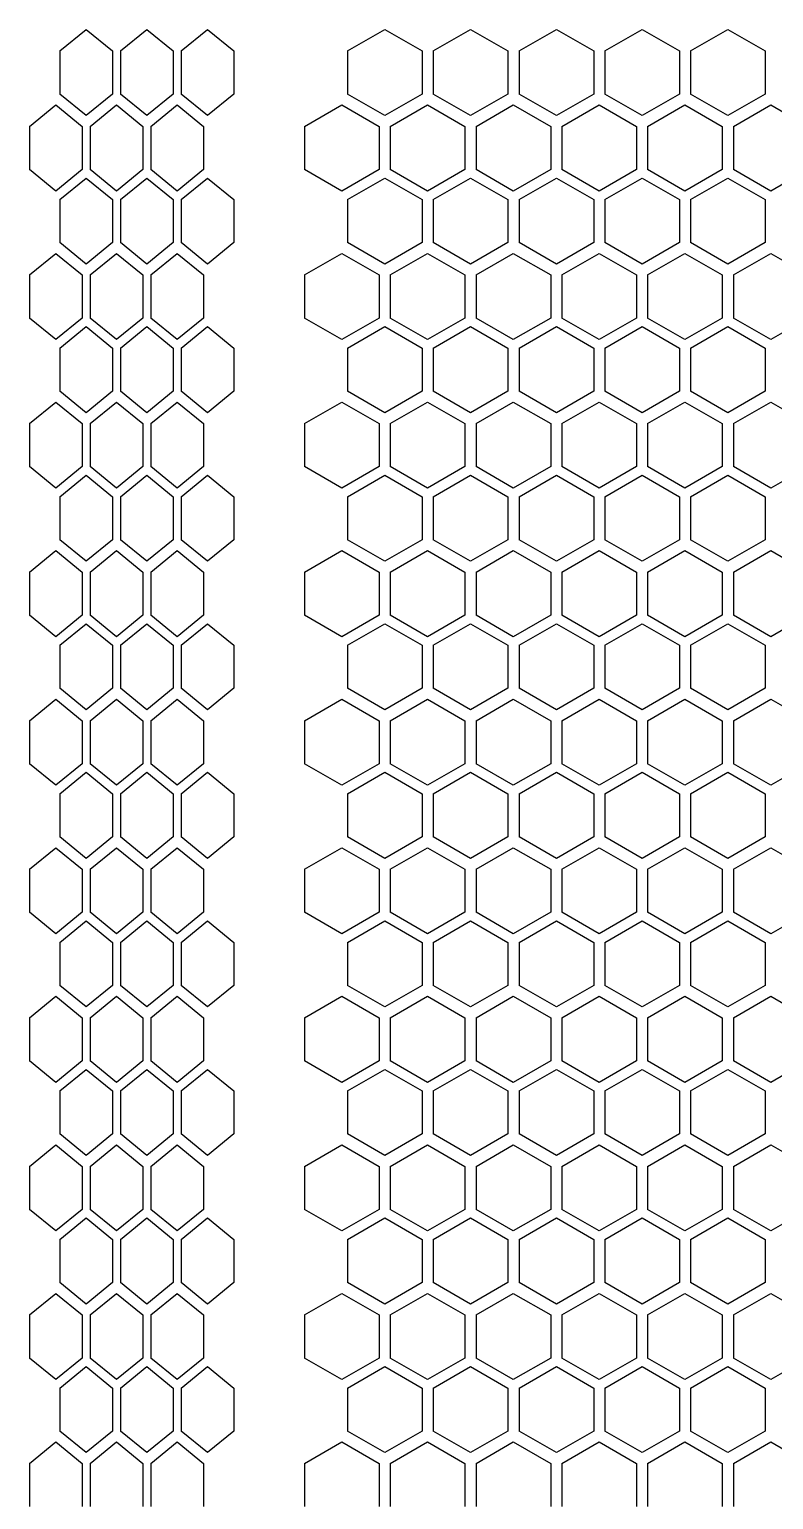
# Model space of a CAD drawing. Header units: millimetres. Extents: x 55614 to 110757, y -66981 to -47484.
# Drawn here: x 64541.9 to 64621.8, y -50370 to -50212.4 of the extents above; entities that cross this region are included whole.
import ezdxf

# ---------------------------------------------------------------- set-up
doc = ezdxf.new("R2010")
doc.units = ezdxf.units.MM
doc.layers.add('4215-0412-2_0', color=7, linetype='Continuous')
doc.layers.add('THICK', color=7, linetype='Continuous', lineweight=0)

# ---------------------------------------------------------------- blocks, each defined once
blk = doc.blocks.new('2-1725')
at = {"layer": '4215-0412-2_0', "color": 7, "linetype": 'Continuous'}
for p, q in [((-16541.55, -71640.78), (-16538.72, -71638.47)), ((-16538.72, -71638.47), (-16535.89, -71640.78)), ((-16535.04, -71640.78), (-16532.22, -71638.47)), ((-16532.22, -71638.47), (-16529.39, -71640.78)), ((-16528.54, -71640.78), (-16525.71, -71638.47)), ((-16525.71, -71638.47), (-16522.88, -71640.78)), ((-16510.7, -71640.78), (-16506.7, -71638.47)), ((-16506.7, -71638.47), (-16502.7, -71640.78)), ((-16501.5, -71640.78), (-16497.5, -71638.47)), ((-16497.5, -71638.47), (-16493.5, -71640.78)), ((-16492.3, -71640.78), (-16488.3, -71638.47)), ((-16488.3, -71638.47), (-16484.3, -71640.78)), ((-16483.1, -71640.78), (-16479.1, -71638.47)), ((-16479.1, -71638.47), (-16475.1, -71640.78)), ((-16473.9, -71640.78), (-16469.9, -71638.47)), ((-16469.9, -71638.47), (-16465.9, -71640.78)), ((-16541.55, -71640.78), (-16541.55, -71645.4)), ((-16535.89, -71640.78), (-16535.89, -71645.4)), ((-16535.04, -71640.78), (-16535.04, -71645.4)), ((-16529.39, -71640.78), (-16529.39, -71645.4)), ((-16528.54, -71640.78), (-16528.54, -71645.4)), ((-16522.88, -71640.78), (-16522.88, -71645.4)), ((-16510.7, -71640.78), (-16510.7, -71645.4)), ((-16502.7, -71640.78), (-16502.7, -71645.4)), ((-16501.5, -71640.78), (-16501.5, -71645.4)), ((-16493.5, -71640.78), (-16493.5, -71645.4)), ((-16492.3, -71640.78), (-16492.3, -71645.4)), ((-16484.3, -71640.78), (-16484.3, -71645.4)), ((-16483.1, -71640.78), (-16483.1, -71645.4)), ((-16475.1, -71640.78), (-16475.1, -71645.4)), ((-16473.9, -71640.78), (-16473.9, -71645.4)), ((-16465.9, -71640.78), (-16465.9, -71645.4)), ((-16538.72, -71647.71), (-16541.55, -71645.4)), ((-16535.89, -71645.4), (-16538.72, -71647.71)), ((-16532.22, -71647.71), (-16535.04, -71645.4)), ((-16529.39, -71645.4), (-16532.22, -71647.71)), ((-16525.71, -71647.71), (-16528.54, -71645.4)), ((-16522.88, -71645.4), (-16525.71, -71647.71)), ((-16506.7, -71647.71), (-16510.7, -71645.4)), ((-16502.7, -71645.4), (-16506.7, -71647.71)), ((-16497.5, -71647.71), (-16501.5, -71645.4)), ((-16493.5, -71645.4), (-16497.5, -71647.71)), ((-16488.3, -71647.71), (-16492.3, -71645.4)), ((-16484.3, -71645.4), (-16488.3, -71647.71)), ((-16479.1, -71647.71), (-16483.1, -71645.4)), ((-16475.1, -71645.4), (-16479.1, -71647.71)), ((-16469.9, -71647.71), (-16473.9, -71645.4)), ((-16465.9, -71645.4), (-16469.9, -71647.71)), ((-16544.82, -71648.87), (-16541.99, -71646.56)), ((-16541.99, -71646.56), (-16539.16, -71648.87)), ((-16538.31, -71648.87), (-16535.48, -71646.56)), ((-16535.48, -71646.56), (-16532.65, -71648.87)), ((-16531.81, -71648.87), (-16528.98, -71646.56)), ((-16528.98, -71646.56), (-16526.15, -71648.87)), ((-16515.32, -71648.87), (-16511.32, -71646.56)), ((-16511.32, -71646.56), (-16507.31, -71648.87)), ((-16506.12, -71648.87), (-16502.12, -71646.56)), ((-16502.12, -71646.56), (-16498.11, -71648.87)), ((-16496.92, -71648.87), (-16492.92, -71646.56)), ((-16492.92, -71646.56), (-16488.91, -71648.87)), ((-16487.72, -71648.87), (-16483.72, -71646.56)), ((-16483.72, -71646.56), (-16479.71, -71648.87)), ((-16478.52, -71648.87), (-16474.52, -71646.56)), ((-16474.52, -71646.56), (-16470.51, -71648.87)), ((-16469.32, -71648.87), (-16465.32, -71646.56)), ((-16465.32, -71646.56), (-16461.31, -71648.87)), ((-16544.82, -71648.87), (-16544.82, -71653.49)), ((-16539.16, -71648.87), (-16539.16, -71653.49)), ((-16538.31, -71648.87), (-16538.31, -71653.49)), ((-16532.65, -71648.87), (-16532.65, -71653.49)), ((-16531.81, -71648.87), (-16531.81, -71653.49)), ((-16526.15, -71648.87), (-16526.15, -71653.49)), ((-16515.32, -71648.87), (-16515.32, -71653.49)), ((-16507.31, -71648.87), (-16507.31, -71653.49)), ((-16506.12, -71648.87), (-16506.12, -71653.49)), ((-16498.11, -71648.87), (-16498.11, -71653.49)), ((-16496.92, -71648.87), (-16496.92, -71653.49)), ((-16488.91, -71648.87), (-16488.91, -71653.49)), ((-16487.72, -71648.87), (-16487.72, -71653.49)), ((-16479.71, -71648.87), (-16479.71, -71653.49)), ((-16478.52, -71648.87), (-16478.52, -71653.49)), ((-16470.51, -71648.87), (-16470.51, -71653.49)), ((-16469.32, -71648.87), (-16469.32, -71653.49)), ((-16541.99, -71655.8), (-16544.82, -71653.49)), ((-16539.16, -71653.49), (-16541.99, -71655.8)), ((-16535.48, -71655.8), (-16538.31, -71653.49)), ((-16532.65, -71653.49), (-16535.48, -71655.8)), ((-16528.98, -71655.8), (-16531.81, -71653.49)), ((-16526.15, -71653.49), (-16528.98, -71655.8)), ((-16511.32, -71655.8), (-16515.32, -71653.49)), ((-16507.31, -71653.49), (-16511.32, -71655.8)), ((-16502.12, -71655.8), (-16506.12, -71653.49)), ((-16498.11, -71653.49), (-16502.12, -71655.8)), ((-16492.92, -71655.8), (-16496.92, -71653.49)), ((-16488.91, -71653.49), (-16492.92, -71655.8)), ((-16483.72, -71655.8), (-16487.72, -71653.49)), ((-16479.71, -71653.49), (-16483.72, -71655.8)), ((-16474.52, -71655.8), (-16478.52, -71653.49)), ((-16470.51, -71653.49), (-16474.52, -71655.8)), ((-16465.32, -71655.8), (-16469.32, -71653.49)), ((-16461.31, -71653.49), (-16465.32, -71655.8)), ((-16541.55, -71656.71), (-16538.72, -71654.4)), ((-16538.72, -71654.4), (-16535.89, -71656.71)), ((-16535.04, -71656.71), (-16532.22, -71654.4)), ((-16532.22, -71654.4), (-16529.39, -71656.71)), ((-16528.54, -71656.71), (-16525.71, -71654.4)), ((-16525.71, -71654.4), (-16522.88, -71656.71)), ((-16510.7, -71656.71), (-16506.7, -71654.4)), ((-16506.7, -71654.4), (-16502.7, -71656.71)), ((-16501.5, -71656.71), (-16497.5, -71654.4)), ((-16497.5, -71654.4), (-16493.5, -71656.71)), ((-16492.3, -71656.71), (-16488.3, -71654.4)), ((-16488.3, -71654.4), (-16484.3, -71656.71)), ((-16483.1, -71656.71), (-16479.1, -71654.4)), ((-16479.1, -71654.4), (-16475.1, -71656.71)), ((-16473.9, -71656.71), (-16469.9, -71654.4)), ((-16469.9, -71654.4), (-16465.9, -71656.71)), ((-16541.55, -71656.71), (-16541.55, -71661.33)), ((-16535.89, -71656.71), (-16535.89, -71661.33)), ((-16535.04, -71656.71), (-16535.04, -71661.33)), ((-16529.39, -71656.71), (-16529.39, -71661.33)), ((-16528.54, -71656.71), (-16528.54, -71661.33)), ((-16522.88, -71656.71), (-16522.88, -71661.33)), ((-16510.7, -71656.71), (-16510.7, -71661.33)), ((-16502.7, -71656.71), (-16502.7, -71661.33)), ((-16501.5, -71656.71), (-16501.5, -71661.33)), ((-16493.5, -71656.71), (-16493.5, -71661.33)), ((-16492.3, -71656.71), (-16492.3, -71661.33)), ((-16484.3, -71656.71), (-16484.3, -71661.33)), ((-16483.1, -71656.71), (-16483.1, -71661.33)), ((-16475.1, -71656.71), (-16475.1, -71661.33)), ((-16473.9, -71656.71), (-16473.9, -71661.33)), ((-16465.9, -71656.71), (-16465.9, -71661.33)), ((-16538.72, -71663.64), (-16541.55, -71661.33)), ((-16535.89, -71661.33), (-16538.72, -71663.64)), ((-16532.22, -71663.64), (-16535.04, -71661.33)), ((-16529.39, -71661.33), (-16532.22, -71663.64)), ((-16525.71, -71663.64), (-16528.54, -71661.33)), ((-16522.88, -71661.33), (-16525.71, -71663.64)), ((-16506.7, -71663.64), (-16510.7, -71661.33)), ((-16502.7, -71661.33), (-16506.7, -71663.64)), ((-16497.5, -71663.64), (-16501.5, -71661.33)), ((-16493.5, -71661.33), (-16497.5, -71663.64)), ((-16488.3, -71663.64), (-16492.3, -71661.33)), ((-16484.3, -71661.33), (-16488.3, -71663.64)), ((-16479.1, -71663.64), (-16483.1, -71661.33)), ((-16475.1, -71661.33), (-16479.1, -71663.64)), ((-16469.9, -71663.64), (-16473.9, -71661.33)), ((-16465.9, -71661.33), (-16469.9, -71663.64)), ((-16544.82, -71664.8), (-16541.99, -71662.49)), ((-16541.99, -71662.49), (-16539.16, -71664.8)), ((-16538.31, -71664.8), (-16535.48, -71662.49)), ((-16535.48, -71662.49), (-16532.65, -71664.8)), ((-16531.81, -71664.8), (-16528.98, -71662.49)), ((-16528.98, -71662.49), (-16526.15, -71664.8)), ((-16515.32, -71664.8), (-16511.32, -71662.49)), ((-16511.32, -71662.49), (-16507.31, -71664.8)), ((-16506.12, -71664.8), (-16502.12, -71662.49)), ((-16502.12, -71662.49), (-16498.11, -71664.8)), ((-16496.92, -71664.8), (-16492.92, -71662.49)), ((-16492.92, -71662.49), (-16488.91, -71664.8)), ((-16487.72, -71664.8), (-16483.72, -71662.49)), ((-16483.72, -71662.49), (-16479.71, -71664.8)), ((-16478.52, -71664.8), (-16474.52, -71662.49)), ((-16474.52, -71662.49), (-16470.51, -71664.8)), ((-16469.32, -71664.8), (-16465.32, -71662.49)), ((-16465.32, -71662.49), (-16461.31, -71664.8)), ((-16544.82, -71664.8), (-16544.82, -71669.42)), ((-16539.16, -71664.8), (-16539.16, -71669.42)), ((-16538.31, -71664.8), (-16538.31, -71669.42)), ((-16532.65, -71664.8), (-16532.65, -71669.42)), ((-16531.81, -71664.8), (-16531.81, -71669.42)), ((-16526.15, -71664.8), (-16526.15, -71669.42)), ((-16515.32, -71664.8), (-16515.32, -71669.42)), ((-16507.31, -71664.8), (-16507.31, -71669.42)), ((-16506.12, -71664.8), (-16506.12, -71669.42)), ((-16498.11, -71664.8), (-16498.11, -71669.42)), ((-16496.92, -71664.8), (-16496.92, -71669.42)), ((-16488.91, -71664.8), (-16488.91, -71669.42)), ((-16487.72, -71664.8), (-16487.72, -71669.42)), ((-16479.71, -71664.8), (-16479.71, -71669.42)), ((-16478.52, -71664.8), (-16478.52, -71669.42)), ((-16470.51, -71664.8), (-16470.51, -71669.42)), ((-16469.32, -71664.8), (-16469.32, -71669.42)), ((-16541.99, -71671.73), (-16544.82, -71669.42)), ((-16539.16, -71669.42), (-16541.99, -71671.73)), ((-16535.48, -71671.73), (-16538.31, -71669.42)), ((-16532.65, -71669.42), (-16535.48, -71671.73)), ((-16528.98, -71671.73), (-16531.81, -71669.42)), ((-16526.15, -71669.42), (-16528.98, -71671.73)), ((-16511.32, -71671.73), (-16515.32, -71669.42)), ((-16507.31, -71669.42), (-16511.32, -71671.73)), ((-16502.12, -71671.73), (-16506.12, -71669.42)), ((-16498.11, -71669.42), (-16502.12, -71671.73)), ((-16492.92, -71671.73), (-16496.92, -71669.42)), ((-16488.91, -71669.42), (-16492.92, -71671.73)), ((-16483.72, -71671.73), (-16487.72, -71669.42)), ((-16479.71, -71669.42), (-16483.72, -71671.73)), ((-16474.52, -71671.73), (-16478.52, -71669.42)), ((-16470.51, -71669.42), (-16474.52, -71671.73)), ((-16465.32, -71671.73), (-16469.32, -71669.42)), ((-16461.31, -71669.42), (-16465.32, -71671.73)), ((-16541.55, -71672.64), (-16538.72, -71670.33)), ((-16538.72, -71670.33), (-16535.89, -71672.64)), ((-16535.04, -71672.64), (-16532.22, -71670.33)), ((-16532.22, -71670.33), (-16529.39, -71672.64)), ((-16528.54, -71672.64), (-16525.71, -71670.33)), ((-16525.71, -71670.33), (-16522.88, -71672.64)), ((-16510.7, -71672.64), (-16506.7, -71670.33)), ((-16506.7, -71670.33), (-16502.7, -71672.64)), ((-16501.5, -71672.64), (-16497.5, -71670.33)), ((-16497.5, -71670.33), (-16493.5, -71672.64)), ((-16492.3, -71672.64), (-16488.3, -71670.33)), ((-16488.3, -71670.33), (-16484.3, -71672.64)), ((-16483.1, -71672.64), (-16479.1, -71670.33)), ((-16479.1, -71670.33), (-16475.1, -71672.64)), ((-16473.9, -71672.64), (-16469.9, -71670.33)), ((-16469.9, -71670.33), (-16465.9, -71672.64)), ((-16541.55, -71672.64), (-16541.55, -71677.26)), ((-16535.89, -71672.64), (-16535.89, -71677.26)), ((-16535.04, -71672.64), (-16535.04, -71677.26)), ((-16529.39, -71672.64), (-16529.39, -71677.26)), ((-16528.54, -71672.64), (-16528.54, -71677.26)), ((-16522.88, -71672.64), (-16522.88, -71677.26)), ((-16510.7, -71672.64), (-16510.7, -71677.26)), ((-16502.7, -71672.64), (-16502.7, -71677.26)), ((-16501.5, -71672.64), (-16501.5, -71677.26)), ((-16493.5, -71672.64), (-16493.5, -71677.26)), ((-16492.3, -71672.64), (-16492.3, -71677.26)), ((-16484.3, -71672.64), (-16484.3, -71677.26)), ((-16483.1, -71672.64), (-16483.1, -71677.26)), ((-16475.1, -71672.64), (-16475.1, -71677.26)), ((-16473.9, -71672.64), (-16473.9, -71677.26)), ((-16465.9, -71672.64), (-16465.9, -71677.26)), ((-16538.72, -71679.57), (-16541.55, -71677.26)), ((-16535.89, -71677.26), (-16538.72, -71679.57)), ((-16532.22, -71679.57), (-16535.04, -71677.26)), ((-16529.39, -71677.26), (-16532.22, -71679.57)), ((-16525.71, -71679.57), (-16528.54, -71677.26)), ((-16522.88, -71677.26), (-16525.71, -71679.57)), ((-16506.7, -71679.57), (-16510.7, -71677.26)), ((-16502.7, -71677.26), (-16506.7, -71679.57)), ((-16497.5, -71679.57), (-16501.5, -71677.26)), ((-16493.5, -71677.26), (-16497.5, -71679.57)), ((-16488.3, -71679.57), (-16492.3, -71677.26)), ((-16484.3, -71677.26), (-16488.3, -71679.57)), ((-16479.1, -71679.57), (-16483.1, -71677.26)), ((-16475.1, -71677.26), (-16479.1, -71679.57)), ((-16469.9, -71679.57), (-16473.9, -71677.26)), ((-16465.9, -71677.26), (-16469.9, -71679.57)), ((-16544.82, -71680.73), (-16541.99, -71678.42)), ((-16541.99, -71678.42), (-16539.16, -71680.73)), ((-16538.31, -71680.73), (-16535.48, -71678.42)), ((-16535.48, -71678.42), (-16532.65, -71680.73)), ((-16531.81, -71680.73), (-16528.98, -71678.42)), ((-16528.98, -71678.42), (-16526.15, -71680.73)), ((-16515.32, -71680.73), (-16511.32, -71678.42)), ((-16511.32, -71678.42), (-16507.31, -71680.73)), ((-16506.12, -71680.73), (-16502.12, -71678.42)), ((-16502.12, -71678.42), (-16498.11, -71680.73)), ((-16496.92, -71680.73), (-16492.92, -71678.42)), ((-16492.92, -71678.42), (-16488.91, -71680.73)), ((-16487.72, -71680.73), (-16483.72, -71678.42)), ((-16483.72, -71678.42), (-16479.71, -71680.73)), ((-16478.52, -71680.73), (-16474.52, -71678.42)), ((-16474.52, -71678.42), (-16470.51, -71680.73)), ((-16469.32, -71680.73), (-16465.32, -71678.42)), ((-16465.32, -71678.42), (-16461.31, -71680.73)), ((-16544.82, -71680.73), (-16544.82, -71685.35)), ((-16539.16, -71680.73), (-16539.16, -71685.35)), ((-16538.31, -71680.73), (-16538.31, -71685.35)), ((-16532.65, -71680.73), (-16532.65, -71685.35)), ((-16531.81, -71680.73), (-16531.81, -71685.35)), ((-16526.15, -71680.73), (-16526.15, -71685.35)), ((-16515.32, -71680.73), (-16515.32, -71685.35)), ((-16507.31, -71680.73), (-16507.31, -71685.35)), ((-16506.12, -71680.73), (-16506.12, -71685.35)), ((-16498.11, -71680.73), (-16498.11, -71685.35)), ((-16496.92, -71680.73), (-16496.92, -71685.35)), ((-16488.91, -71680.73), (-16488.91, -71685.35)), ((-16487.72, -71680.73), (-16487.72, -71685.35)), ((-16479.71, -71680.73), (-16479.71, -71685.35)), ((-16478.52, -71680.73), (-16478.52, -71685.35)), ((-16470.51, -71680.73), (-16470.51, -71685.35)), ((-16469.32, -71680.73), (-16469.32, -71685.35)), ((-16541.99, -71687.66), (-16544.82, -71685.35)), ((-16539.16, -71685.35), (-16541.99, -71687.66)), ((-16535.48, -71687.66), (-16538.31, -71685.35)), ((-16532.65, -71685.35), (-16535.48, -71687.66)), ((-16528.98, -71687.66), (-16531.81, -71685.35)), ((-16526.15, -71685.35), (-16528.98, -71687.66)), ((-16511.32, -71687.66), (-16515.32, -71685.35)), ((-16507.31, -71685.35), (-16511.32, -71687.66)), ((-16502.12, -71687.66), (-16506.12, -71685.35)), ((-16498.11, -71685.35), (-16502.12, -71687.66)), ((-16492.92, -71687.66), (-16496.92, -71685.35)), ((-16488.91, -71685.35), (-16492.92, -71687.66)), ((-16483.72, -71687.66), (-16487.72, -71685.35)), ((-16479.71, -71685.35), (-16483.72, -71687.66)), ((-16474.52, -71687.66), (-16478.52, -71685.35)), ((-16470.51, -71685.35), (-16474.52, -71687.66)), ((-16465.32, -71687.66), (-16469.32, -71685.35)), ((-16461.31, -71685.35), (-16465.32, -71687.66)), ((-16541.55, -71688.57), (-16538.72, -71686.26)), ((-16538.72, -71686.26), (-16535.89, -71688.57)), ((-16535.04, -71688.57), (-16532.22, -71686.26)), ((-16532.22, -71686.26), (-16529.39, -71688.57)), ((-16528.54, -71688.57), (-16525.71, -71686.26)), ((-16525.71, -71686.26), (-16522.88, -71688.57)), ((-16510.7, -71688.57), (-16506.7, -71686.26)), ((-16506.7, -71686.26), (-16502.7, -71688.57)), ((-16501.5, -71688.57), (-16497.5, -71686.26)), ((-16497.5, -71686.26), (-16493.5, -71688.57)), ((-16492.3, -71688.57), (-16488.3, -71686.26)), ((-16488.3, -71686.26), (-16484.3, -71688.57)), ((-16483.1, -71688.57), (-16479.1, -71686.26)), ((-16479.1, -71686.26), (-16475.1, -71688.57)), ((-16473.9, -71688.57), (-16469.9, -71686.26)), ((-16469.9, -71686.26), (-16465.9, -71688.57)), ((-16541.55, -71688.57), (-16541.55, -71693.19)), ((-16535.89, -71688.57), (-16535.89, -71693.19)), ((-16535.04, -71688.57), (-16535.04, -71693.19)), ((-16529.39, -71688.57), (-16529.39, -71693.19)), ((-16528.54, -71688.57), (-16528.54, -71693.19)), ((-16522.88, -71688.57), (-16522.88, -71693.19)), ((-16510.7, -71688.57), (-16510.7, -71693.19)), ((-16502.7, -71688.57), (-16502.7, -71693.19)), ((-16501.5, -71688.57), (-16501.5, -71693.19)), ((-16493.5, -71688.57), (-16493.5, -71693.19)), ((-16492.3, -71688.57), (-16492.3, -71693.19)), ((-16484.3, -71688.57), (-16484.3, -71693.19)), ((-16483.1, -71688.57), (-16483.1, -71693.19)), ((-16475.1, -71688.57), (-16475.1, -71693.19)), ((-16473.9, -71688.57), (-16473.9, -71693.19)), ((-16465.9, -71688.57), (-16465.9, -71693.19)), ((-16538.72, -71695.5), (-16541.55, -71693.19)), ((-16535.89, -71693.19), (-16538.72, -71695.5)), ((-16532.22, -71695.5), (-16535.04, -71693.19)), ((-16529.39, -71693.19), (-16532.22, -71695.5)), ((-16525.71, -71695.5), (-16528.54, -71693.19)), ((-16522.88, -71693.19), (-16525.71, -71695.5)), ((-16506.7, -71695.5), (-16510.7, -71693.19)), ((-16502.7, -71693.19), (-16506.7, -71695.5)), ((-16497.5, -71695.5), (-16501.5, -71693.19)), ((-16493.5, -71693.19), (-16497.5, -71695.5)), ((-16488.3, -71695.5), (-16492.3, -71693.19)), ((-16484.3, -71693.19), (-16488.3, -71695.5)), ((-16479.1, -71695.5), (-16483.1, -71693.19)), ((-16475.1, -71693.19), (-16479.1, -71695.5)), ((-16469.9, -71695.5), (-16473.9, -71693.19)), ((-16465.9, -71693.19), (-16469.9, -71695.5)), ((-16544.82, -71696.66), (-16541.99, -71694.35)), ((-16541.99, -71694.35), (-16539.16, -71696.66)), ((-16538.31, -71696.66), (-16535.48, -71694.35)), ((-16535.48, -71694.35), (-16532.65, -71696.66)), ((-16531.81, -71696.66), (-16528.98, -71694.35)), ((-16528.98, -71694.35), (-16526.15, -71696.66)), ((-16515.32, -71696.66), (-16511.32, -71694.35)), ((-16511.32, -71694.35), (-16507.31, -71696.66)), ((-16506.12, -71696.66), (-16502.12, -71694.35)), ((-16502.12, -71694.35), (-16498.11, -71696.66)), ((-16496.92, -71696.66), (-16492.92, -71694.35)), ((-16492.92, -71694.35), (-16488.91, -71696.66)), ((-16487.72, -71696.66), (-16483.72, -71694.35)), ((-16483.72, -71694.35), (-16479.71, -71696.66)), ((-16478.52, -71696.66), (-16474.52, -71694.35)), ((-16474.52, -71694.35), (-16470.51, -71696.66)), ((-16469.32, -71696.66), (-16465.32, -71694.35)), ((-16465.32, -71694.35), (-16461.31, -71696.66)), ((-16544.82, -71696.66), (-16544.82, -71701.28)), ((-16539.16, -71696.66), (-16539.16, -71701.28)), ((-16538.31, -71696.66), (-16538.31, -71701.28)), ((-16532.65, -71696.66), (-16532.65, -71701.28)), ((-16531.81, -71696.66), (-16531.81, -71701.28)), ((-16526.15, -71696.66), (-16526.15, -71701.28)), ((-16515.32, -71696.66), (-16515.32, -71701.28)), ((-16507.31, -71696.66), (-16507.31, -71701.28)), ((-16506.12, -71696.66), (-16506.12, -71701.28)), ((-16498.11, -71696.66), (-16498.11, -71701.28)), ((-16496.92, -71696.66), (-16496.92, -71701.28)), ((-16488.91, -71696.66), (-16488.91, -71701.28)), ((-16487.72, -71696.66), (-16487.72, -71701.28)), ((-16479.71, -71696.66), (-16479.71, -71701.28)), ((-16478.52, -71696.66), (-16478.52, -71701.28)), ((-16470.51, -71696.66), (-16470.51, -71701.28)), ((-16469.32, -71696.66), (-16469.32, -71701.28)), ((-16541.99, -71703.59), (-16544.82, -71701.28)), ((-16539.16, -71701.28), (-16541.99, -71703.59)), ((-16541.55, -71704.5), (-16538.72, -71702.19)), ((-16538.72, -71702.19), (-16535.89, -71704.5)), ((-16535.48, -71703.59), (-16538.31, -71701.28)), ((-16532.65, -71701.28), (-16535.48, -71703.59)), ((-16535.04, -71704.5), (-16532.22, -71702.19)), ((-16532.22, -71702.19), (-16529.39, -71704.5)), ((-16528.98, -71703.59), (-16531.81, -71701.28)), ((-16526.15, -71701.28), (-16528.98, -71703.59)), ((-16528.54, -71704.5), (-16525.71, -71702.19)), ((-16525.71, -71702.19), (-16522.88, -71704.5)), ((-16511.32, -71703.59), (-16515.32, -71701.28)), ((-16507.31, -71701.28), (-16511.32, -71703.59)), ((-16510.7, -71704.5), (-16506.7, -71702.19)), ((-16506.7, -71702.19), (-16502.7, -71704.5)), ((-16502.12, -71703.59), (-16506.12, -71701.28)), ((-16498.11, -71701.28), (-16502.12, -71703.59)), ((-16501.5, -71704.5), (-16497.5, -71702.19)), ((-16497.5, -71702.19), (-16493.5, -71704.5)), ((-16492.92, -71703.59), (-16496.92, -71701.28)), ((-16488.91, -71701.28), (-16492.92, -71703.59)), ((-16492.3, -71704.5), (-16488.3, -71702.19)), ((-16488.3, -71702.19), (-16484.3, -71704.5)), ((-16483.72, -71703.59), (-16487.72, -71701.28)), ((-16479.71, -71701.28), (-16483.72, -71703.59)), ((-16483.1, -71704.5), (-16479.1, -71702.19)), ((-16479.1, -71702.19), (-16475.1, -71704.5)), ((-16474.52, -71703.59), (-16478.52, -71701.28)), ((-16470.51, -71701.28), (-16474.52, -71703.59)), ((-16473.9, -71704.5), (-16469.9, -71702.19)), ((-16469.9, -71702.19), (-16465.9, -71704.5)), ((-16465.32, -71703.59), (-16469.32, -71701.28)), ((-16461.31, -71701.28), (-16465.32, -71703.59)), ((-16541.55, -71704.5), (-16541.55, -71709.12)), ((-16535.89, -71704.5), (-16535.89, -71709.12)), ((-16535.04, -71704.5), (-16535.04, -71709.12)), ((-16529.39, -71704.5), (-16529.39, -71709.12)), ((-16528.54, -71704.5), (-16528.54, -71709.12)), ((-16522.88, -71704.5), (-16522.88, -71709.12)), ((-16510.7, -71704.5), (-16510.7, -71709.12)), ((-16502.7, -71704.5), (-16502.7, -71709.12)), ((-16501.5, -71704.5), (-16501.5, -71709.12)), ((-16493.5, -71704.5), (-16493.5, -71709.12)), ((-16492.3, -71704.5), (-16492.3, -71709.12)), ((-16484.3, -71704.5), (-16484.3, -71709.12)), ((-16483.1, -71704.5), (-16483.1, -71709.12)), ((-16475.1, -71704.5), (-16475.1, -71709.12)), ((-16473.9, -71704.5), (-16473.9, -71709.12)), ((-16465.9, -71704.5), (-16465.9, -71709.12)), ((-16538.72, -71711.43), (-16541.55, -71709.12)), ((-16535.89, -71709.12), (-16538.72, -71711.43)), ((-16532.22, -71711.43), (-16535.04, -71709.12)), ((-16529.39, -71709.12), (-16532.22, -71711.43)), ((-16525.71, -71711.43), (-16528.54, -71709.12)), ((-16522.88, -71709.12), (-16525.71, -71711.43)), ((-16506.7, -71711.43), (-16510.7, -71709.12)), ((-16502.7, -71709.12), (-16506.7, -71711.43)), ((-16497.5, -71711.43), (-16501.5, -71709.12)), ((-16493.5, -71709.12), (-16497.5, -71711.43)), ((-16488.3, -71711.43), (-16492.3, -71709.12)), ((-16484.3, -71709.12), (-16488.3, -71711.43)), ((-16479.1, -71711.43), (-16483.1, -71709.12)), ((-16475.1, -71709.12), (-16479.1, -71711.43)), ((-16469.9, -71711.43), (-16473.9, -71709.12)), ((-16465.9, -71709.12), (-16469.9, -71711.43)), ((-16544.82, -71712.59), (-16541.99, -71710.28)), ((-16541.99, -71710.28), (-16539.16, -71712.59)), ((-16538.31, -71712.59), (-16535.48, -71710.28)), ((-16535.48, -71710.28), (-16532.65, -71712.59)), ((-16531.81, -71712.59), (-16528.98, -71710.28)), ((-16528.98, -71710.28), (-16526.15, -71712.59)), ((-16515.32, -71712.59), (-16511.32, -71710.28)), ((-16511.32, -71710.28), (-16507.31, -71712.59)), ((-16506.12, -71712.59), (-16502.12, -71710.28)), ((-16502.12, -71710.28), (-16498.11, -71712.59)), ((-16496.92, -71712.59), (-16492.92, -71710.28)), ((-16492.92, -71710.28), (-16488.91, -71712.59)), ((-16487.72, -71712.59), (-16483.72, -71710.28)), ((-16483.72, -71710.28), (-16479.71, -71712.59)), ((-16478.52, -71712.59), (-16474.52, -71710.28)), ((-16474.52, -71710.28), (-16470.51, -71712.59)), ((-16469.32, -71712.59), (-16465.32, -71710.28)), ((-16465.32, -71710.28), (-16461.31, -71712.59)), ((-16544.82, -71712.59), (-16544.82, -71717.21)), ((-16539.16, -71712.59), (-16539.16, -71717.21)), ((-16538.31, -71712.59), (-16538.31, -71717.21)), ((-16532.65, -71712.59), (-16532.65, -71717.21)), ((-16531.81, -71712.59), (-16531.81, -71717.21)), ((-16526.15, -71712.59), (-16526.15, -71717.21)), ((-16515.32, -71712.59), (-16515.32, -71717.21)), ((-16507.31, -71712.59), (-16507.31, -71717.21)), ((-16506.12, -71712.59), (-16506.12, -71717.21)), ((-16498.11, -71712.59), (-16498.11, -71717.21)), ((-16496.92, -71712.59), (-16496.92, -71717.21)), ((-16488.91, -71712.59), (-16488.91, -71717.21)), ((-16487.72, -71712.59), (-16487.72, -71717.21)), ((-16479.71, -71712.59), (-16479.71, -71717.21)), ((-16478.52, -71712.59), (-16478.52, -71717.21)), ((-16470.51, -71712.59), (-16470.51, -71717.21)), ((-16469.32, -71712.59), (-16469.32, -71717.21)), ((-16541.99, -71719.52), (-16544.82, -71717.21)), ((-16539.16, -71717.21), (-16541.99, -71719.52)), ((-16541.55, -71720.43), (-16538.72, -71718.12)), ((-16538.72, -71718.12), (-16535.89, -71720.43)), ((-16535.48, -71719.52), (-16538.31, -71717.21)), ((-16532.65, -71717.21), (-16535.48, -71719.52)), ((-16535.04, -71720.43), (-16532.22, -71718.12)), ((-16532.22, -71718.12), (-16529.39, -71720.43)), ((-16528.98, -71719.52), (-16531.81, -71717.21)), ((-16526.15, -71717.21), (-16528.98, -71719.52)), ((-16528.54, -71720.43), (-16525.71, -71718.12)), ((-16525.71, -71718.12), (-16522.88, -71720.43)), ((-16511.32, -71719.52), (-16515.32, -71717.21)), ((-16507.31, -71717.21), (-16511.32, -71719.52)), ((-16510.7, -71720.43), (-16506.7, -71718.12)), ((-16506.7, -71718.12), (-16502.7, -71720.43)), ((-16502.12, -71719.52), (-16506.12, -71717.21)), ((-16498.11, -71717.21), (-16502.12, -71719.52)), ((-16501.5, -71720.43), (-16497.5, -71718.12)), ((-16497.5, -71718.12), (-16493.5, -71720.43)), ((-16492.92, -71719.52), (-16496.92, -71717.21)), ((-16488.91, -71717.21), (-16492.92, -71719.52)), ((-16492.3, -71720.43), (-16488.3, -71718.12)), ((-16488.3, -71718.12), (-16484.3, -71720.43)), ((-16483.72, -71719.52), (-16487.72, -71717.21)), ((-16479.71, -71717.21), (-16483.72, -71719.52)), ((-16483.1, -71720.43), (-16479.1, -71718.12)), ((-16479.1, -71718.12), (-16475.1, -71720.43)), ((-16474.52, -71719.52), (-16478.52, -71717.21)), ((-16470.51, -71717.21), (-16474.52, -71719.52)), ((-16473.9, -71720.43), (-16469.9, -71718.12)), ((-16469.9, -71718.12), (-16465.9, -71720.43)), ((-16465.32, -71719.52), (-16469.32, -71717.21)), ((-16461.31, -71717.21), (-16465.32, -71719.52)), ((-16541.55, -71720.43), (-16541.55, -71725.05)), ((-16535.89, -71720.43), (-16535.89, -71725.05)), ((-16535.04, -71720.43), (-16535.04, -71725.05)), ((-16529.39, -71720.43), (-16529.39, -71725.05)), ((-16528.54, -71720.43), (-16528.54, -71725.05)), ((-16522.88, -71720.43), (-16522.88, -71725.05)), ((-16510.7, -71720.43), (-16510.7, -71725.05)), ((-16502.7, -71720.43), (-16502.7, -71725.05)), ((-16501.5, -71720.43), (-16501.5, -71725.05)), ((-16493.5, -71720.43), (-16493.5, -71725.05)), ((-16492.3, -71720.43), (-16492.3, -71725.05)), ((-16484.3, -71720.43), (-16484.3, -71725.05)), ((-16483.1, -71720.43), (-16483.1, -71725.05)), ((-16475.1, -71720.43), (-16475.1, -71725.05)), ((-16473.9, -71720.43), (-16473.9, -71725.05)), ((-16465.9, -71720.43), (-16465.9, -71725.05)), ((-16544.82, -71728.52), (-16541.99, -71726.21)), ((-16541.99, -71726.21), (-16539.16, -71728.52)), ((-16538.72, -71727.36), (-16541.55, -71725.05)), ((-16535.89, -71725.05), (-16538.72, -71727.36)), ((-16538.31, -71728.52), (-16535.48, -71726.21)), ((-16535.48, -71726.21), (-16532.65, -71728.52)), ((-16532.22, -71727.36), (-16535.04, -71725.05)), ((-16529.39, -71725.05), (-16532.22, -71727.36)), ((-16531.81, -71728.52), (-16528.98, -71726.21)), ((-16528.98, -71726.21), (-16526.15, -71728.52)), ((-16525.71, -71727.36), (-16528.54, -71725.05)), ((-16522.88, -71725.05), (-16525.71, -71727.36)), ((-16515.32, -71728.52), (-16511.32, -71726.21)), ((-16511.32, -71726.21), (-16507.31, -71728.52)), ((-16506.7, -71727.36), (-16510.7, -71725.05)), ((-16502.7, -71725.05), (-16506.7, -71727.36)), ((-16506.12, -71728.52), (-16502.12, -71726.21)), ((-16502.12, -71726.21), (-16498.11, -71728.52)), ((-16497.5, -71727.36), (-16501.5, -71725.05)), ((-16493.5, -71725.05), (-16497.5, -71727.36)), ((-16496.92, -71728.52), (-16492.92, -71726.21)), ((-16492.92, -71726.21), (-16488.91, -71728.52)), ((-16488.3, -71727.36), (-16492.3, -71725.05)), ((-16484.3, -71725.05), (-16488.3, -71727.36)), ((-16487.72, -71728.52), (-16483.72, -71726.21)), ((-16483.72, -71726.21), (-16479.71, -71728.52)), ((-16479.1, -71727.36), (-16483.1, -71725.05)), ((-16475.1, -71725.05), (-16479.1, -71727.36)), ((-16478.52, -71728.52), (-16474.52, -71726.21)), ((-16474.52, -71726.21), (-16470.51, -71728.52)), ((-16469.9, -71727.36), (-16473.9, -71725.05)), ((-16465.9, -71725.05), (-16469.9, -71727.36)), ((-16469.32, -71728.52), (-16465.32, -71726.21)), ((-16465.32, -71726.21), (-16461.31, -71728.52)), ((-16544.82, -71728.52), (-16544.82, -71733.14)), ((-16539.16, -71728.52), (-16539.16, -71733.14)), ((-16538.31, -71728.52), (-16538.31, -71733.14)), ((-16532.65, -71728.52), (-16532.65, -71733.14)), ((-16531.81, -71728.52), (-16531.81, -71733.14)), ((-16526.15, -71728.52), (-16526.15, -71733.14)), ((-16515.32, -71728.52), (-16515.32, -71733.14)), ((-16507.31, -71728.52), (-16507.31, -71733.14)), ((-16506.12, -71728.52), (-16506.12, -71733.14)), ((-16498.11, -71728.52), (-16498.11, -71733.14)), ((-16496.92, -71728.52), (-16496.92, -71733.14)), ((-16488.91, -71728.52), (-16488.91, -71733.14)), ((-16487.72, -71728.52), (-16487.72, -71733.14)), ((-16479.71, -71728.52), (-16479.71, -71733.14)), ((-16478.52, -71728.52), (-16478.52, -71733.14)), ((-16470.51, -71728.52), (-16470.51, -71733.14)), ((-16469.32, -71728.52), (-16469.32, -71733.14)), ((-16541.99, -71735.45), (-16544.82, -71733.14)), ((-16539.16, -71733.14), (-16541.99, -71735.45)), ((-16541.55, -71736.36), (-16538.72, -71734.05)), ((-16538.72, -71734.05), (-16535.89, -71736.36)), ((-16535.48, -71735.45), (-16538.31, -71733.14)), ((-16532.65, -71733.14), (-16535.48, -71735.45)), ((-16535.04, -71736.36), (-16532.22, -71734.05)), ((-16532.22, -71734.05), (-16529.39, -71736.36)), ((-16528.98, -71735.45), (-16531.81, -71733.14)), ((-16526.15, -71733.14), (-16528.98, -71735.45)), ((-16528.54, -71736.36), (-16525.71, -71734.05)), ((-16525.71, -71734.05), (-16522.88, -71736.36)), ((-16511.32, -71735.45), (-16515.32, -71733.14)), ((-16507.31, -71733.14), (-16511.32, -71735.45)), ((-16510.7, -71736.36), (-16506.7, -71734.05)), ((-16506.7, -71734.05), (-16502.7, -71736.36)), ((-16502.12, -71735.45), (-16506.12, -71733.14)), ((-16498.11, -71733.14), (-16502.12, -71735.45)), ((-16501.5, -71736.36), (-16497.5, -71734.05)), ((-16497.5, -71734.05), (-16493.5, -71736.36)), ((-16492.92, -71735.45), (-16496.92, -71733.14)), ((-16488.91, -71733.14), (-16492.92, -71735.45)), ((-16492.3, -71736.36), (-16488.3, -71734.05)), ((-16488.3, -71734.05), (-16484.3, -71736.36)), ((-16483.72, -71735.45), (-16487.72, -71733.14)), ((-16479.71, -71733.14), (-16483.72, -71735.45)), ((-16483.1, -71736.36), (-16479.1, -71734.05)), ((-16479.1, -71734.05), (-16475.1, -71736.36)), ((-16474.52, -71735.45), (-16478.52, -71733.14)), ((-16470.51, -71733.14), (-16474.52, -71735.45)), ((-16473.9, -71736.36), (-16469.9, -71734.05)), ((-16469.9, -71734.05), (-16465.9, -71736.36)), ((-16465.32, -71735.45), (-16469.32, -71733.14)), ((-16461.31, -71733.14), (-16465.32, -71735.45)), ((-16541.55, -71736.36), (-16541.55, -71740.98)), ((-16535.89, -71736.36), (-16535.89, -71740.98)), ((-16535.04, -71736.36), (-16535.04, -71740.98)), ((-16529.39, -71736.36), (-16529.39, -71740.98)), ((-16528.54, -71736.36), (-16528.54, -71740.98)), ((-16522.88, -71736.36), (-16522.88, -71740.98)), ((-16510.7, -71736.36), (-16510.7, -71740.98)), ((-16502.7, -71736.36), (-16502.7, -71740.98)), ((-16501.5, -71736.36), (-16501.5, -71740.98)), ((-16493.5, -71736.36), (-16493.5, -71740.98)), ((-16492.3, -71736.36), (-16492.3, -71740.98)), ((-16484.3, -71736.36), (-16484.3, -71740.98)), ((-16483.1, -71736.36), (-16483.1, -71740.98)), ((-16475.1, -71736.36), (-16475.1, -71740.98)), ((-16473.9, -71736.36), (-16473.9, -71740.98)), ((-16465.9, -71736.36), (-16465.9, -71740.98)), ((-16544.82, -71744.45), (-16541.99, -71742.14)), ((-16541.99, -71742.14), (-16539.16, -71744.45)), ((-16538.72, -71743.29), (-16541.55, -71740.98)), ((-16535.89, -71740.98), (-16538.72, -71743.29)), ((-16538.31, -71744.45), (-16535.48, -71742.14)), ((-16535.48, -71742.14), (-16532.65, -71744.45)), ((-16532.22, -71743.29), (-16535.04, -71740.98)), ((-16529.39, -71740.98), (-16532.22, -71743.29)), ((-16531.81, -71744.45), (-16528.98, -71742.14)), ((-16528.98, -71742.14), (-16526.15, -71744.45)), ((-16525.71, -71743.29), (-16528.54, -71740.98)), ((-16522.88, -71740.98), (-16525.71, -71743.29)), ((-16515.32, -71744.45), (-16511.32, -71742.14)), ((-16511.32, -71742.14), (-16507.31, -71744.45)), ((-16506.7, -71743.29), (-16510.7, -71740.98)), ((-16502.7, -71740.98), (-16506.7, -71743.29)), ((-16506.12, -71744.45), (-16502.12, -71742.14)), ((-16502.12, -71742.14), (-16498.11, -71744.45)), ((-16497.5, -71743.29), (-16501.5, -71740.98)), ((-16493.5, -71740.98), (-16497.5, -71743.29)), ((-16496.92, -71744.45), (-16492.92, -71742.14)), ((-16492.92, -71742.14), (-16488.91, -71744.45)), ((-16488.3, -71743.29), (-16492.3, -71740.98)), ((-16484.3, -71740.98), (-16488.3, -71743.29)), ((-16487.72, -71744.45), (-16483.72, -71742.14)), ((-16483.72, -71742.14), (-16479.71, -71744.45)), ((-16479.1, -71743.29), (-16483.1, -71740.98)), ((-16475.1, -71740.98), (-16479.1, -71743.29)), ((-16478.52, -71744.45), (-16474.52, -71742.14)), ((-16474.52, -71742.14), (-16470.51, -71744.45)), ((-16469.9, -71743.29), (-16473.9, -71740.98)), ((-16465.9, -71740.98), (-16469.9, -71743.29)), ((-16469.32, -71744.45), (-16465.32, -71742.14)), ((-16465.32, -71742.14), (-16461.31, -71744.45)), ((-16544.82, -71744.45), (-16544.82, -71749.07)), ((-16539.16, -71744.45), (-16539.16, -71749.07)), ((-16538.31, -71744.45), (-16538.31, -71749.07)), ((-16532.65, -71744.45), (-16532.65, -71749.07)), ((-16531.81, -71744.45), (-16531.81, -71749.07)), ((-16526.15, -71744.45), (-16526.15, -71749.07)), ((-16515.32, -71744.45), (-16515.32, -71749.07)), ((-16507.31, -71744.45), (-16507.31, -71749.07)), ((-16506.12, -71744.45), (-16506.12, -71749.07)), ((-16498.11, -71744.45), (-16498.11, -71749.07)), ((-16496.92, -71744.45), (-16496.92, -71749.07)), ((-16488.91, -71744.45), (-16488.91, -71749.07)), ((-16487.72, -71744.45), (-16487.72, -71749.07)), ((-16479.71, -71744.45), (-16479.71, -71749.07)), ((-16478.52, -71744.45), (-16478.52, -71749.07)), ((-16470.51, -71744.45), (-16470.51, -71749.07)), ((-16469.32, -71744.45), (-16469.32, -71749.07)), ((-16541.99, -71751.38), (-16544.82, -71749.07)), ((-16539.16, -71749.07), (-16541.99, -71751.38)), ((-16541.55, -71752.29), (-16538.72, -71749.98)), ((-16538.72, -71749.98), (-16535.89, -71752.29)), ((-16535.48, -71751.38), (-16538.31, -71749.07)), ((-16532.65, -71749.07), (-16535.48, -71751.38)), ((-16535.04, -71752.29), (-16532.22, -71749.98)), ((-16532.22, -71749.98), (-16529.39, -71752.29)), ((-16528.98, -71751.38), (-16531.81, -71749.07)), ((-16526.15, -71749.07), (-16528.98, -71751.38)), ((-16528.54, -71752.29), (-16525.71, -71749.98)), ((-16525.71, -71749.98), (-16522.88, -71752.29)), ((-16511.32, -71751.38), (-16515.32, -71749.07)), ((-16507.31, -71749.07), (-16511.32, -71751.38)), ((-16510.7, -71752.29), (-16506.7, -71749.98)), ((-16506.7, -71749.98), (-16502.7, -71752.29)), ((-16502.12, -71751.38), (-16506.12, -71749.07)), ((-16498.11, -71749.07), (-16502.12, -71751.38)), ((-16501.5, -71752.29), (-16497.5, -71749.98)), ((-16497.5, -71749.98), (-16493.5, -71752.29)), ((-16492.92, -71751.38), (-16496.92, -71749.07)), ((-16488.91, -71749.07), (-16492.92, -71751.38)), ((-16492.3, -71752.29), (-16488.3, -71749.98)), ((-16488.3, -71749.98), (-16484.3, -71752.29)), ((-16483.72, -71751.38), (-16487.72, -71749.07)), ((-16479.71, -71749.07), (-16483.72, -71751.38)), ((-16483.1, -71752.29), (-16479.1, -71749.98)), ((-16479.1, -71749.98), (-16475.1, -71752.29)), ((-16474.52, -71751.38), (-16478.52, -71749.07)), ((-16470.51, -71749.07), (-16474.52, -71751.38)), ((-16473.9, -71752.29), (-16469.9, -71749.98)), ((-16469.9, -71749.98), (-16465.9, -71752.29)), ((-16465.32, -71751.38), (-16469.32, -71749.07)), ((-16461.31, -71749.07), (-16465.32, -71751.38)), ((-16541.55, -71752.29), (-16541.55, -71756.91)), ((-16535.89, -71752.29), (-16535.89, -71756.91)), ((-16535.04, -71752.29), (-16535.04, -71756.91)), ((-16529.39, -71752.29), (-16529.39, -71756.91)), ((-16528.54, -71752.29), (-16528.54, -71756.91)), ((-16522.88, -71752.29), (-16522.88, -71756.91)), ((-16510.7, -71752.29), (-16510.7, -71756.91)), ((-16502.7, -71752.29), (-16502.7, -71756.91)), ((-16501.5, -71752.29), (-16501.5, -71756.91)), ((-16493.5, -71752.29), (-16493.5, -71756.91)), ((-16492.3, -71752.29), (-16492.3, -71756.91)), ((-16484.3, -71752.29), (-16484.3, -71756.91)), ((-16483.1, -71752.29), (-16483.1, -71756.91)), ((-16475.1, -71752.29), (-16475.1, -71756.91)), ((-16473.9, -71752.29), (-16473.9, -71756.91)), ((-16465.9, -71752.29), (-16465.9, -71756.91)), ((-16538.72, -71759.22), (-16541.55, -71756.91)), ((-16535.89, -71756.91), (-16538.72, -71759.22)), ((-16532.22, -71759.22), (-16535.04, -71756.91)), ((-16529.39, -71756.91), (-16532.22, -71759.22)), ((-16525.71, -71759.22), (-16528.54, -71756.91)), ((-16522.88, -71756.91), (-16525.71, -71759.22)), ((-16506.7, -71759.22), (-16510.7, -71756.91)), ((-16502.7, -71756.91), (-16506.7, -71759.22)), ((-16497.5, -71759.22), (-16501.5, -71756.91)), ((-16493.5, -71756.91), (-16497.5, -71759.22)), ((-16488.3, -71759.22), (-16492.3, -71756.91)), ((-16484.3, -71756.91), (-16488.3, -71759.22)), ((-16479.1, -71759.22), (-16483.1, -71756.91)), ((-16475.1, -71756.91), (-16479.1, -71759.22)), ((-16469.9, -71759.22), (-16473.9, -71756.91)), ((-16465.9, -71756.91), (-16469.9, -71759.22)), ((-16544.82, -71760.38), (-16541.99, -71758.07)), ((-16541.99, -71758.07), (-16539.16, -71760.38)), ((-16538.31, -71760.38), (-16535.48, -71758.07)), ((-16535.48, -71758.07), (-16532.65, -71760.38)), ((-16531.81, -71760.38), (-16528.98, -71758.07)), ((-16528.98, -71758.07), (-16526.15, -71760.38)), ((-16515.32, -71760.38), (-16511.32, -71758.07)), ((-16511.32, -71758.07), (-16507.31, -71760.38)), ((-16506.12, -71760.38), (-16502.12, -71758.07)), ((-16502.12, -71758.07), (-16498.11, -71760.38)), ((-16496.92, -71760.38), (-16492.92, -71758.07)), ((-16492.92, -71758.07), (-16488.91, -71760.38)), ((-16487.72, -71760.38), (-16483.72, -71758.07)), ((-16483.72, -71758.07), (-16479.71, -71760.38)), ((-16478.52, -71760.38), (-16474.52, -71758.07)), ((-16474.52, -71758.07), (-16470.51, -71760.38)), ((-16469.32, -71760.38), (-16465.32, -71758.07)), ((-16465.32, -71758.07), (-16461.31, -71760.38)), ((-16544.82, -71760.38), (-16544.82, -71765)), ((-16539.16, -71760.38), (-16539.16, -71765)), ((-16538.31, -71760.38), (-16538.31, -71765)), ((-16532.65, -71760.38), (-16532.65, -71765)), ((-16531.81, -71760.38), (-16531.81, -71765)), ((-16526.15, -71760.38), (-16526.15, -71765)), ((-16515.32, -71760.38), (-16515.32, -71765)), ((-16507.31, -71760.38), (-16507.31, -71765)), ((-16506.12, -71760.38), (-16506.12, -71765)), ((-16498.11, -71760.38), (-16498.11, -71765)), ((-16496.92, -71760.38), (-16496.92, -71765)), ((-16488.91, -71760.38), (-16488.91, -71765)), ((-16487.72, -71760.38), (-16487.72, -71765)), ((-16479.71, -71760.38), (-16479.71, -71765)), ((-16478.52, -71760.38), (-16478.52, -71765)), ((-16470.51, -71760.38), (-16470.51, -71765)), ((-16469.32, -71760.38), (-16469.32, -71765)), ((-16541.99, -71767.31), (-16544.82, -71765)), ((-16539.16, -71765), (-16541.99, -71767.31)), ((-16541.55, -71768.22), (-16538.72, -71765.91)), ((-16538.72, -71765.91), (-16535.89, -71768.22)), ((-16535.48, -71767.31), (-16538.31, -71765)), ((-16532.65, -71765), (-16535.48, -71767.31)), ((-16535.04, -71768.22), (-16532.22, -71765.91)), ((-16532.22, -71765.91), (-16529.39, -71768.22)), ((-16528.98, -71767.31), (-16531.81, -71765)), ((-16526.15, -71765), (-16528.98, -71767.31)), ((-16528.54, -71768.22), (-16525.71, -71765.91)), ((-16525.71, -71765.91), (-16522.88, -71768.22)), ((-16511.32, -71767.31), (-16515.32, -71765)), ((-16507.31, -71765), (-16511.32, -71767.31)), ((-16510.7, -71768.22), (-16506.7, -71765.91)), ((-16506.7, -71765.91), (-16502.7, -71768.22)), ((-16502.12, -71767.31), (-16506.12, -71765)), ((-16498.11, -71765), (-16502.12, -71767.31)), ((-16501.5, -71768.22), (-16497.5, -71765.91)), ((-16497.5, -71765.91), (-16493.5, -71768.22)), ((-16492.92, -71767.31), (-16496.92, -71765)), ((-16488.91, -71765), (-16492.92, -71767.31)), ((-16492.3, -71768.22), (-16488.3, -71765.91)), ((-16488.3, -71765.91), (-16484.3, -71768.22)), ((-16483.72, -71767.31), (-16487.72, -71765)), ((-16479.71, -71765), (-16483.72, -71767.31)), ((-16483.1, -71768.22), (-16479.1, -71765.91)), ((-16479.1, -71765.91), (-16475.1, -71768.22)), ((-16474.52, -71767.31), (-16478.52, -71765)), ((-16470.51, -71765), (-16474.52, -71767.31)), ((-16473.9, -71768.22), (-16469.9, -71765.91)), ((-16469.9, -71765.91), (-16465.9, -71768.22)), ((-16465.32, -71767.31), (-16469.32, -71765)), ((-16461.31, -71765), (-16465.32, -71767.31)), ((-16541.55, -71768.22), (-16541.55, -71772.84)), ((-16535.89, -71768.22), (-16535.89, -71772.84)), ((-16535.04, -71768.22), (-16535.04, -71772.84)), ((-16529.39, -71768.22), (-16529.39, -71772.84)), ((-16528.54, -71768.22), (-16528.54, -71772.84)), ((-16522.88, -71768.22), (-16522.88, -71772.84)), ((-16510.7, -71768.22), (-16510.7, -71772.84)), ((-16502.7, -71768.22), (-16502.7, -71772.84)), ((-16501.5, -71768.22), (-16501.5, -71772.84)), ((-16493.5, -71768.22), (-16493.5, -71772.84)), ((-16492.3, -71768.22), (-16492.3, -71772.84)), ((-16484.3, -71768.22), (-16484.3, -71772.84)), ((-16483.1, -71768.22), (-16483.1, -71772.84)), ((-16475.1, -71768.22), (-16475.1, -71772.84)), ((-16473.9, -71768.22), (-16473.9, -71772.84)), ((-16465.9, -71768.22), (-16465.9, -71772.84)), ((-16538.72, -71775.15), (-16541.55, -71772.84)), ((-16535.89, -71772.84), (-16538.72, -71775.15)), ((-16532.22, -71775.15), (-16535.04, -71772.84)), ((-16529.39, -71772.84), (-16532.22, -71775.15)), ((-16525.71, -71775.15), (-16528.54, -71772.84)), ((-16522.88, -71772.84), (-16525.71, -71775.15)), ((-16506.7, -71775.15), (-16510.7, -71772.84)), ((-16502.7, -71772.84), (-16506.7, -71775.15)), ((-16497.5, -71775.15), (-16501.5, -71772.84)), ((-16493.5, -71772.84), (-16497.5, -71775.15)), ((-16488.3, -71775.15), (-16492.3, -71772.84)), ((-16484.3, -71772.84), (-16488.3, -71775.15)), ((-16479.1, -71775.15), (-16483.1, -71772.84)), ((-16475.1, -71772.84), (-16479.1, -71775.15)), ((-16469.9, -71775.15), (-16473.9, -71772.84)), ((-16465.9, -71772.84), (-16469.9, -71775.15)), ((-16544.82, -71776.31), (-16541.99, -71774)), ((-16541.99, -71774), (-16539.16, -71776.31)), ((-16538.31, -71776.31), (-16535.48, -71774)), ((-16535.48, -71774), (-16532.65, -71776.31)), ((-16531.81, -71776.31), (-16528.98, -71774)), ((-16528.98, -71774), (-16526.15, -71776.31)), ((-16515.32, -71776.31), (-16511.32, -71774)), ((-16511.32, -71774), (-16507.31, -71776.31)), ((-16506.12, -71776.31), (-16502.12, -71774)), ((-16502.12, -71774), (-16498.11, -71776.31)), ((-16496.92, -71776.31), (-16492.92, -71774)), ((-16492.92, -71774), (-16488.91, -71776.31)), ((-16487.72, -71776.31), (-16483.72, -71774)), ((-16483.72, -71774), (-16479.71, -71776.31)), ((-16478.52, -71776.31), (-16474.52, -71774)), ((-16474.52, -71774), (-16470.51, -71776.31)), ((-16469.32, -71776.31), (-16465.32, -71774)), ((-16465.32, -71774), (-16461.31, -71776.31)), ((-16544.82, -71776.31), (-16544.82, -71780.93)), ((-16539.16, -71776.31), (-16539.16, -71780.93)), ((-16538.31, -71776.31), (-16538.31, -71780.93)), ((-16532.65, -71776.31), (-16532.65, -71780.93)), ((-16531.81, -71776.31), (-16531.81, -71780.93)), ((-16526.15, -71776.31), (-16526.15, -71780.93)), ((-16515.32, -71776.31), (-16515.32, -71780.93)), ((-16507.31, -71776.31), (-16507.31, -71780.93)), ((-16506.12, -71776.31), (-16506.12, -71780.93)), ((-16498.11, -71776.31), (-16498.11, -71780.93)), ((-16496.92, -71776.31), (-16496.92, -71780.93)), ((-16488.91, -71776.31), (-16488.91, -71780.93)), ((-16487.72, -71776.31), (-16487.72, -71780.93)), ((-16479.71, -71776.31), (-16479.71, -71780.93)), ((-16478.52, -71776.31), (-16478.52, -71780.93)), ((-16470.51, -71776.31), (-16470.51, -71780.93)), ((-16469.32, -71776.31), (-16469.32, -71780.93)), ((-16541.99, -71783.24), (-16544.82, -71780.93)), ((-16539.16, -71780.93), (-16541.99, -71783.24)), ((-16535.48, -71783.24), (-16538.31, -71780.93)), ((-16532.65, -71780.93), (-16535.48, -71783.24)), ((-16528.98, -71783.24), (-16531.81, -71780.93)), ((-16526.15, -71780.93), (-16528.98, -71783.24)), ((-16511.32, -71783.24), (-16515.32, -71780.93)), ((-16507.31, -71780.93), (-16511.32, -71783.24)), ((-16502.12, -71783.24), (-16506.12, -71780.93)), ((-16498.11, -71780.93), (-16502.12, -71783.24)), ((-16492.92, -71783.24), (-16496.92, -71780.93)), ((-16488.91, -71780.93), (-16492.92, -71783.24)), ((-16483.72, -71783.24), (-16487.72, -71780.93)), ((-16479.71, -71780.93), (-16483.72, -71783.24)), ((-16474.52, -71783.24), (-16478.52, -71780.93)), ((-16470.51, -71780.93), (-16474.52, -71783.24)), ((-16465.32, -71783.24), (-16469.32, -71780.93)), ((-16461.31, -71780.93), (-16465.32, -71783.24)), ((-16541.55, -71784.15), (-16538.72, -71781.84)), ((-16538.72, -71781.84), (-16535.89, -71784.15)), ((-16535.04, -71784.15), (-16532.22, -71781.84)), ((-16532.22, -71781.84), (-16529.39, -71784.15)), ((-16528.54, -71784.15), (-16525.71, -71781.84)), ((-16525.71, -71781.84), (-16522.88, -71784.15)), ((-16510.7, -71784.15), (-16506.7, -71781.84)), ((-16506.7, -71781.84), (-16502.7, -71784.15)), ((-16501.5, -71784.15), (-16497.5, -71781.84)), ((-16497.5, -71781.84), (-16493.5, -71784.15)), ((-16492.3, -71784.15), (-16488.3, -71781.84)), ((-16488.3, -71781.84), (-16484.3, -71784.15)), ((-16483.1, -71784.15), (-16479.1, -71781.84)), ((-16479.1, -71781.84), (-16475.1, -71784.15)), ((-16473.9, -71784.15), (-16469.9, -71781.84)), ((-16469.9, -71781.84), (-16465.9, -71784.15)), ((-16541.55, -71784.15), (-16541.55, -71788.77)), ((-16535.89, -71784.15), (-16535.89, -71788.77)), ((-16535.04, -71784.15), (-16535.04, -71788.77)), ((-16529.39, -71784.15), (-16529.39, -71788.77)), ((-16528.54, -71784.15), (-16528.54, -71788.77)), ((-16522.88, -71784.15), (-16522.88, -71788.77)), ((-16510.7, -71784.15), (-16510.7, -71788.77)), ((-16502.7, -71784.15), (-16502.7, -71788.77)), ((-16501.5, -71784.15), (-16501.5, -71788.77)), ((-16493.5, -71784.15), (-16493.5, -71788.77)), ((-16492.3, -71784.15), (-16492.3, -71788.77)), ((-16484.3, -71784.15), (-16484.3, -71788.77)), ((-16483.1, -71784.15), (-16483.1, -71788.77)), ((-16475.1, -71784.15), (-16475.1, -71788.77)), ((-16473.9, -71784.15), (-16473.9, -71788.77)), ((-16465.9, -71784.15), (-16465.9, -71788.77)), ((-16538.72, -71791.08), (-16541.55, -71788.77)), ((-16535.89, -71788.77), (-16538.72, -71791.08)), ((-16532.22, -71791.08), (-16535.04, -71788.77)), ((-16529.39, -71788.77), (-16532.22, -71791.08)), ((-16525.71, -71791.08), (-16528.54, -71788.77)), ((-16522.88, -71788.77), (-16525.71, -71791.08)), ((-16506.7, -71791.08), (-16510.7, -71788.77)), ((-16502.7, -71788.77), (-16506.7, -71791.08)), ((-16497.5, -71791.08), (-16501.5, -71788.77)), ((-16493.5, -71788.77), (-16497.5, -71791.08)), ((-16488.3, -71791.08), (-16492.3, -71788.77)), ((-16484.3, -71788.77), (-16488.3, -71791.08)), ((-16479.1, -71791.08), (-16483.1, -71788.77)), ((-16475.1, -71788.77), (-16479.1, -71791.08)), ((-16469.9, -71791.08), (-16473.9, -71788.77)), ((-16465.9, -71788.77), (-16469.9, -71791.08)), ((-16544.82, -71792.24), (-16541.99, -71789.93)), ((-16541.99, -71789.93), (-16539.16, -71792.24)), ((-16538.31, -71792.24), (-16535.48, -71789.93)), ((-16535.48, -71789.93), (-16532.65, -71792.24)), ((-16531.81, -71792.24), (-16528.98, -71789.93)), ((-16528.98, -71789.93), (-16526.15, -71792.24)), ((-16515.32, -71792.24), (-16511.32, -71789.93)), ((-16511.32, -71789.93), (-16507.31, -71792.24)), ((-16506.12, -71792.24), (-16502.12, -71789.93)), ((-16502.12, -71789.93), (-16498.11, -71792.24)), ((-16496.92, -71792.24), (-16492.92, -71789.93)), ((-16492.92, -71789.93), (-16488.91, -71792.24)), ((-16487.72, -71792.24), (-16483.72, -71789.93)), ((-16483.72, -71789.93), (-16479.71, -71792.24)), ((-16478.52, -71792.24), (-16474.52, -71789.93)), ((-16474.52, -71789.93), (-16470.51, -71792.24)), ((-16469.32, -71792.24), (-16465.32, -71789.93)), ((-16465.32, -71789.93), (-16461.31, -71792.24)), ((-16544.82, -71792.24), (-16544.82, -71796.86)), ((-16539.16, -71792.24), (-16539.16, -71796.86)), ((-16538.31, -71792.24), (-16538.31, -71796.86)), ((-16532.65, -71792.24), (-16532.65, -71796.86)), ((-16531.81, -71792.24), (-16531.81, -71796.86)), ((-16526.15, -71792.24), (-16526.15, -71796.86)), ((-16515.32, -71792.24), (-16515.32, -71796.86)), ((-16507.31, -71792.24), (-16507.31, -71796.86)), ((-16506.12, -71792.24), (-16506.12, -71796.86)), ((-16498.11, -71792.24), (-16498.11, -71796.86)), ((-16496.92, -71792.24), (-16496.92, -71796.86)), ((-16488.91, -71792.24), (-16488.91, -71796.86)), ((-16487.72, -71792.24), (-16487.72, -71796.86)), ((-16479.71, -71792.24), (-16479.71, -71796.86)), ((-16478.52, -71792.24), (-16478.52, -71796.86)), ((-16470.51, -71792.24), (-16470.51, -71796.86)), ((-16469.32, -71792.24), (-16469.32, -71796.86))]:
    blk.add_line(p, q, dxfattribs=at)

msp = doc.modelspace()

# ---------------------------------------------------------------- block references
at = {"layer": 'THICK', "lineweight": -3}
msp.add_blockref('2-1725', (81086.76, 21426.09), dxfattribs=at)

doc.saveas('drawing.dxf')
